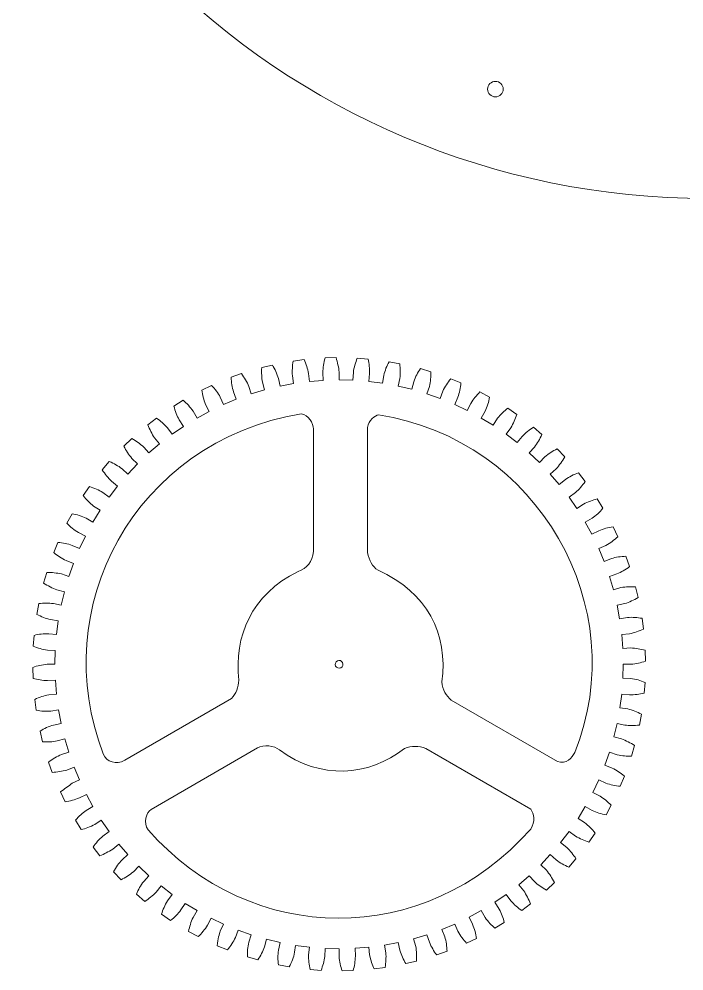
# Model space of a CAD drawing. Header units: millimetres. Extents: x 254 to 1549, y -413 to 269.
# Drawn here: x 719.1 to 890, y -412.5 to -168.1 of the extents above; entities that cross this region are included whole.
import ezdxf

# ---------------------------------------------------------------- set-up
doc = ezdxf.new("R2010")
doc.units = ezdxf.units.MM
doc.header["$MEASUREMENT"] = 0
doc.layers.add('layer 1', color=7, linetype='Continuous')

msp = doc.modelspace()

# ---------------------------------------------------------------- linework, layer by layer
at = {"layer": 'layer 1', "color": 242, "lineweight": 18}
for centre, major_axis in [((896.0624, -14.3886), (0, 199.7718)), ((841.5563, -186.0557), (0, 2))]:
    msp.add_ellipse(centre, major_axis=major_axis, ratio=1, dxfattribs=at)
at = {"layer": 'layer 1', "color": 242, "lineweight": 9}
for points, knots in [([(800.5861, -255.017), (800.9568, -256.2646), (801.2935, -257.4953), (801.3811, -258.7112), (801.3811, -258.7112), (801.3811, -258.7112), (801.3811, -260.729), (801.3811, -260.729), (801.3811, -260.729), (801.3811, -260.729), (804.9417, -260.8157), (804.9417, -260.8157), (804.9417, -260.8157), (804.9417, -260.8157), (805.0401, -258.8005), (805.0401, -258.8005), (805.0401, -258.8005), (805.1811, -257.6132), (805.6356, -256.2142), (806.014, -255.1493), (806.014, -255.1493), (806.014, -255.1493), (808.822, -255.3652), (808.822, -255.3652), (808.822, -255.3652), (809.1094, -256.6063), (809.2489, -257.8585), (809.2264, -259.1225), (809.2264, -259.1225), (809.2264, -259.1225), (809.0155, -261.1291), (809.0155, -261.1291), (809.0155, -261.1291), (809.0155, -261.1291), (812.5476, -261.5876), (812.5476, -261.5876), (812.5476, -261.5876), (812.5476, -261.5876), (812.8561, -259.5937), (812.8561, -259.5937), (812.8561, -259.5937), (813.1672, -258.3181), (813.6201, -257.1433), (814.2064, -256.0643), (814.2064, -256.0643), (814.2064, -256.0643), (816.9765, -256.5725), (816.9765, -256.5725), (816.9765, -256.5725), (817.1121, -257.8384), (817.153, -259.0996), (816.9859, -260.3515), (816.9859, -260.3515), (816.9859, -260.3515), (816.5665, -262.325), (816.5665, -262.325), (816.5665, -262.325), (816.5665, -262.325), (820.0312, -263.1503), (820.0312, -263.1503), (820.0312, -263.1503), (820.0312, -263.1503), (820.5465, -261.1994), (820.5465, -261.1994), (820.5465, -261.1994), (821.0259, -259.8392), (821.6232, -258.8689), (822.2584, -257.8306), (822.2584, -257.8306), (822.2584, -257.8306), (824.9601, -258.6256), (824.9601, -258.6256), (824.9601, -258.6256), (824.9778, -259.8718), (824.8686, -261.1241), (824.5744, -262.3847), (824.5744, -262.3847), (824.5744, -262.3847), (823.951, -264.3037), (823.951, -264.3037), (823.951, -264.3037), (823.951, -264.3037), (827.3104, -265.4866), (827.3104, -265.4866), (827.3104, -265.4866), (827.3104, -265.4866), (828.0268, -263.6003), (828.0268, -263.6003), (828.0268, -263.6003), (828.5616, -262.463), (829.2723, -261.4195), (830.0815, -260.4289), (830.0815, -260.4289), (830.0815, -260.4289), (832.6854, -261.502), (832.6854, -261.502), (832.6854, -261.502), (832.5502, -262.7812), (832.3267, -264.0272), (831.909, -265.2001), (831.909, -265.2001), (831.909, -265.2001), (831.0883, -267.0434), (831.0883, -267.0434), (831.0883, -267.0434), (831.0883, -267.0434), (834.3057, -268.571), (834.3057, -268.571), (834.3057, -268.571), (834.3057, -268.571), (835.2153, -266.77), (835.2153, -266.77), (835.2153, -266.77), (835.8355, -265.6693), (836.6848, -264.7303), (837.5901, -263.8307), (837.5901, -263.8307), (837.5901, -263.8307), (840.0676, -265.1699), (840.0676, -265.1699), (840.0676, -265.1699), (839.8198, -266.4004), (839.4907, -267.6122), (838.9089, -268.7668), (838.9089, -268.7668), (838.9089, -268.7668), (837.9, -270.5141), (837.9, -270.5141), (837.9, -270.5141), (837.9, -270.5141), (840.9402, -272.3698), (840.9402, -272.3698), (840.9402, -272.3698), (840.9402, -272.3698), (842.0917, -270.5891), (842.0917, -270.5891), (842.0917, -270.5891), (842.9062, -269.5595), (843.7912, -268.7407), (844.7022, -267.9986), (844.7022, -267.9986), (844.7022, -267.9986), (847.026, -269.5895), (847.026, -269.5895), (847.026, -269.5895), (846.6207, -270.7876), (846.1543, -271.9583), (845.4976, -273.0457), (845.4976, -273.0457), (845.4976, -273.0457), (844.3117, -274.678), (844.3117, -274.678), (844.3117, -274.678), (844.3117, -274.678), (847.1412, -276.8411), (847.1412, -276.8411), (847.1412, -276.8411), (847.1412, -276.8411), (848.4054, -275.2685), (848.4054, -275.2685), (848.4054, -275.2685), (849.3303, -274.2815), (850.3249, -273.5486), (851.3395, -272.8871), (851.3395, -272.8871), (851.3395, -272.8871), (853.4844, -274.7125), (853.4844, -274.7125), (853.4844, -274.7125), (852.9427, -275.8762), (852.3631, -277.0085), (851.6031, -277.9897), (851.6031, -277.9897), (851.6031, -277.9897), (850.2529, -279.4891), (850.2529, -279.4891), (850.2529, -279.4891), (850.2529, -279.4891), (852.8409, -281.9362), (852.8409, -281.9362), (852.8409, -281.9362), (852.8409, -281.9362), (854.2626, -280.5043), (854.2626, -280.5043), (854.2626, -280.5043), (855.1879, -279.6788), (856.2846, -279.0352), (857.4295, -278.4428), (857.4295, -278.4428), (857.4295, -278.4428), (859.3717, -280.4822), (859.3717, -280.4822), (859.3717, -280.4822), (858.7222, -281.594), (858.0171, -282.6484), (857.1583, -283.5449), (857.1583, -283.5449), (857.1583, -283.5449), (855.6588, -284.8949), (855.6588, -284.8949), (855.6588, -284.8949), (855.6588, -284.8949), (857.9767, -287.5991), (857.9767, -287.5991), (857.9767, -287.5991), (857.9767, -287.5991), (859.5403, -286.3237), (859.5403, -286.3237), (859.5403, -286.3237), (860.4706, -285.6164), (861.7461, -285.0317), (862.9054, -284.6045), (862.9054, -284.6045), (862.9054, -284.6045), (864.6238, -286.8358), (864.6238, -286.8358), (864.6238, -286.8358), (863.8594, -287.8507), (863.0656, -288.836), (862.1023, -289.6504), (862.1023, -289.6504), (862.1023, -289.6504), (860.47, -290.8363), (860.47, -290.8363), (860.47, -290.8363), (860.47, -290.8363), (862.4926, -293.7679), (862.4926, -293.7679), (862.4926, -293.7679), (862.4926, -293.7679), (864.1809, -292.663), (864.1809, -292.663), (864.1809, -292.663), (865.371, -291.985), (866.5417, -291.6032), (867.7072, -291.3049), (867.7072, -291.3049), (867.7072, -291.3049), (869.1831, -293.7035), (869.1831, -293.7035), (869.1831, -293.7035), (868.3149, -294.6833), (867.4051, -295.5784), (866.3811, -296.2391), (866.3811, -296.2391), (866.3811, -296.2391), (864.6337, -297.248), (864.6337, -297.248), (864.6337, -297.248), (864.6337, -297.248), (866.3389, -300.3749), (866.3389, -300.3749), (866.3389, -300.3749), (866.3389, -300.3749), (868.1334, -299.4526), (868.1334, -299.4526), (868.1334, -299.4526), (869.3062, -298.9723), (870.5212, -298.6399), (871.7824, -298.4705), (871.7824, -298.4705), (871.7824, -298.4705), (872.9994, -301.0103), (872.9994, -301.0103), (872.9994, -301.0103), (872.0847, -301.8464), (871.1055, -302.6236), (869.9478, -303.239), (869.9478, -303.239), (869.9478, -303.239), (868.1046, -304.0597), (868.1046, -304.0597), (868.1046, -304.0597), (868.1046, -304.0597), (869.4735, -307.348), (869.4735, -307.348), (869.4735, -307.348), (869.4735, -307.348), (871.3545, -306.6181), (871.3545, -306.6181), (871.3545, -306.6181), (872.5245, -306.2264), (873.7917, -306.0889), (875.0862, -306.0229), (875.0862, -306.0229), (875.0862, -306.0229), (876.031, -308.6759), (876.031, -308.6759), (876.031, -308.6759), (874.9755, -309.4163), (873.8986, -310.0886), (872.7633, -310.5734), (872.7633, -310.5734), (872.7633, -310.5734), (870.8443, -311.197), (870.8443, -311.197), (870.8443, -311.197), (870.8443, -311.197), (871.8619, -314.6102), (871.8619, -314.6102), (871.8619, -314.6102), (871.8619, -314.6102), (873.8091, -314.081), (873.8091, -314.081), (873.8091, -314.081), (875.1162, -313.8013), (876.3606, -313.7912), (877.5825, -313.8791), (877.5825, -313.8791), (877.5825, -313.8791), (878.2449, -316.6165), (878.2449, -316.6165), (878.2449, -316.6165), (877.1319, -317.2697), (875.9928, -317.8244), (874.7965, -318.1621), (874.7965, -318.1621), (874.7965, -318.1621), (872.823, -318.5815), (872.823, -318.5815), (872.823, -318.5815), (872.823, -318.5815), (873.4783, -322.0825), (873.4783, -322.0825), (873.4783, -322.0825), (873.4783, -322.0825), (875.47, -321.7597), (875.47, -321.7597), (875.47, -321.7597), (876.8044, -321.6179), (878.038, -321.7475), (879.2439, -321.9533), (879.2439, -321.9533), (879.2439, -321.9533), (879.6165, -324.7448), (879.6165, -324.7448), (879.6165, -324.7448), (878.4345, -325.2559), (877.246, -325.7146), (876.0255, -325.9216), (876.0255, -325.9216), (876.0255, -325.9216), (874.0189, -326.1325), (874.0189, -326.1325), (874.0189, -326.1325), (874.0189, -326.1325), (874.3047, -329.6827), (874.3047, -329.6827), (874.3047, -329.6827), (874.3047, -329.6827), (876.3193, -329.5699), (876.3193, -329.5699), (876.3193, -329.5699), (877.6666, -329.5967), (878.8783, -329.8457), (880.0522, -330.157), (880.0522, -330.157), (880.0522, -330.157), (880.1311, -332.972), (880.1311, -332.972), (880.1311, -332.972), (878.9287, -333.3686), (877.6771, -333.7054), (876.4368, -333.767), (876.4368, -333.767), (876.4368, -333.767), (874.4188, -333.767), (874.4188, -333.767), (874.4188, -333.767), (874.4188, -333.767), (874.332, -337.3276), (874.332, -337.3276), (874.332, -337.3276), (874.332, -337.3276), (876.3474, -337.426), (876.3474, -337.426), (876.3474, -337.426), (877.6012, -337.565), (878.8101, -337.9309), (879.9985, -338.4001), (879.9985, -338.4001), (879.9985, -338.4001), (879.7825, -341.2081), (879.7825, -341.2081), (879.7825, -341.2081), (878.5734, -341.4556), (877.335, -341.6272), (876.0253, -341.6125), (876.0253, -341.6125), (876.0253, -341.6125), (874.0188, -341.4016), (874.0188, -341.4016), (874.0188, -341.4016), (874.0188, -341.4016), (873.5602, -344.9336), (873.5602, -344.9336), (873.5602, -344.9336), (873.5602, -344.9336), (875.5542, -345.242), (875.5542, -345.242), (875.5542, -345.242), (876.8148, -345.5098), (877.9704, -346.0048), (879.0835, -346.5925), (879.0835, -346.5925), (879.0835, -346.5925), (878.5753, -349.3625), (878.5753, -349.3625), (878.5753, -349.3625), (877.2559, -349.4918), (875.9814, -349.5259), (874.7964, -349.372), (874.7964, -349.372), (874.7964, -349.372), (872.8228, -348.9524), (872.8228, -348.9524), (872.8228, -348.9524), (872.8228, -348.9524), (871.9975, -352.4171), (871.9975, -352.4171), (871.9975, -352.4171), (871.9975, -352.4171), (873.9484, -352.9324), (873.9484, -352.9324), (873.9484, -352.9324), (875.1489, -353.3521), (876.2584, -353.9483), (877.3173, -354.6443), (877.3173, -354.6443), (877.3173, -354.6443), (876.5221, -357.346), (876.5221, -357.346), (876.5221, -357.346), (875.3425, -357.3626), (874.1323, -357.2765), (872.862, -356.9888), (872.862, -356.9888), (872.862, -356.9888), (870.8442, -356.3369), (870.8442, -356.3369), (870.8442, -356.3369), (870.8442, -356.3369), (869.6613, -359.6965), (869.6613, -359.6965), (869.6613, -359.6965), (869.6613, -359.6965), (871.5475, -360.4127), (871.5475, -360.4127), (871.5475, -360.4127), (872.7438, -360.9538), (873.6841, -361.6781), (874.719, -362.4674), (874.719, -362.4674), (874.719, -362.4674), (873.6459, -365.0713), (873.6459, -365.0713), (873.6459, -365.0713), (872.3604, -364.9603), (871.1224, -364.7159), (869.9476, -364.2949), (869.9476, -364.2949), (869.9476, -364.2949), (868.1044, -363.4742), (868.1044, -363.4742), (868.1044, -363.4742), (868.1044, -363.4742), (866.5768, -366.6917), (866.5768, -366.6917), (866.5768, -366.6917), (866.5768, -366.6917), (868.468, -367.6508), (868.468, -367.6508), (868.468, -367.6508), (869.4558, -368.2673), (870.4029, -369.052), (871.3171, -369.9761), (871.3171, -369.9761), (871.3171, -369.9761), (869.9779, -372.4535), (869.9779, -372.4535), (869.9779, -372.4535), (868.7439, -372.2059), (867.5427, -371.8285), (866.3811, -371.2948), (866.3811, -371.2948), (866.3811, -371.2948), (864.6336, -370.2859), (864.6336, -370.2859), (864.6336, -370.2859), (864.6336, -370.2859), (862.7782, -373.3261), (862.7782, -373.3261), (862.7782, -373.3261), (862.7782, -373.3261), (864.4743, -374.419), (864.4743, -374.419), (864.4743, -374.419), (865.5099, -375.233), (866.3928, -376.1272), (867.1492, -377.0881), (867.1492, -377.0881), (867.1492, -377.0881), (865.5582, -379.4119), (865.5582, -379.4119), (865.5582, -379.4119), (864.3757, -379.0529), (863.2237, -378.5434), (862.1023, -377.8837), (862.1023, -377.8837), (862.1023, -377.8837), (860.4699, -376.6976), (860.4699, -376.6976), (860.4699, -376.6976), (860.4699, -376.6976), (858.3067, -379.5272), (858.3067, -379.5272), (858.3067, -379.5272), (858.3067, -379.5272), (859.8793, -380.7913), (859.8793, -380.7913), (859.8793, -380.7913), (860.8467, -381.6757), (861.5976, -382.6768), (862.2607, -383.7254), (862.2607, -383.7254), (862.2607, -383.7254), (860.4355, -385.8703), (860.4355, -385.8703), (860.4355, -385.8703), (859.2921, -385.3493), (858.1707, -384.7816), (857.1582, -383.989), (857.1582, -383.989), (857.1582, -383.989), (855.6588, -382.6388), (855.6588, -382.6388), (855.6588, -382.6388), (855.6588, -382.6388), (853.2117, -385.2268), (853.2117, -385.2268), (853.2117, -385.2268), (853.2117, -385.2268), (854.6434, -386.6485), (854.6434, -386.6485), (854.6434, -386.6485), (855.4813, -387.5759), (856.0807, -388.6735), (856.705, -389.8154), (856.705, -389.8154), (856.705, -389.8154), (854.6658, -391.7578), (854.6658, -391.7578), (854.6658, -391.7578), (853.5532, -391.1236), (852.5079, -390.4559), (851.6029, -389.5442), (851.6029, -389.5442), (851.6029, -389.5442), (850.2529, -388.0447), (850.2529, -388.0447), (850.2529, -388.0447), (850.2529, -388.0447), (847.5487, -390.3628), (847.5487, -390.3628), (847.5487, -390.3628), (847.5487, -390.3628), (848.8242, -391.9262), (848.8242, -391.9262), (848.8242, -391.9262), (849.519, -392.9645), (850.1082, -394.075), (850.5433, -395.2913), (850.5433, -395.2913), (850.5433, -395.2913), (848.3122, -397.0099), (848.3122, -397.0099), (848.3122, -397.0099), (847.2934, -396.3143), (846.3624, -395.4607), (845.4976, -394.4884), (845.4976, -394.4884), (845.4976, -394.4884), (844.3116, -392.8559), (844.3116, -392.8559), (844.3116, -392.8559), (844.3116, -392.8559), (841.38, -394.8785), (841.38, -394.8785), (841.38, -394.8785), (841.38, -394.8785), (842.5383, -396.6548), (842.5383, -396.6548), (842.5383, -396.6548), (843.1045, -397.7264), (843.5314, -398.8771), (843.843, -400.0931), (843.843, -400.0931), (843.843, -400.0931), (841.4443, -401.569), (841.4443, -401.569), (841.4443, -401.569), (840.5505, -400.8076), (839.7021, -399.8849), (838.9089, -398.7671), (838.9089, -398.7671), (838.9089, -398.7671), (837.9, -397.0198), (837.9, -397.0198), (837.9, -397.0198), (837.9, -397.0198), (834.7729, -398.7248), (834.7729, -398.7248), (834.7729, -398.7248), (834.7729, -398.7248), (835.6954, -400.5193), (835.6954, -400.5193), (835.6954, -400.5193), (836.1991, -401.7472), (836.5156, -402.9629), (836.6775, -404.1683), (836.6775, -404.1683), (836.6775, -404.1683), (834.1377, -405.3853), (834.1377, -405.3853), (834.1377, -405.3853), (833.286, -404.4674), (832.536, -403.4566), (831.9088, -402.3338), (831.9088, -402.3338), (831.9088, -402.3338), (831.0882, -400.4905), (831.0882, -400.4905), (831.0882, -400.4905), (831.0882, -400.4905), (827.8002, -401.8594), (827.8002, -401.8594), (827.8002, -401.8594), (827.8002, -401.8594), (828.5299, -403.7405), (828.5299, -403.7405), (828.5299, -403.7405), (828.8979, -404.9218), (829.081, -406.171), (829.1251, -407.4721), (829.1251, -407.4721), (829.1251, -407.4721), (826.4721, -408.4171), (826.4721, -408.4171), (826.4721, -408.4171), (825.7207, -407.4274), (825.0802, -406.3445), (824.5744, -405.1492), (824.5744, -405.1492), (824.5744, -405.1492), (823.951, -403.2302), (823.951, -403.2302), (823.951, -403.2302), (823.951, -403.2302), (820.5378, -404.248), (820.5378, -404.248), (820.5378, -404.248), (820.5378, -404.248), (821.067, -406.195), (821.067, -406.195), (821.067, -406.195), (821.3326, -407.4739), (821.3511, -408.7265), (821.2689, -409.9685), (821.2689, -409.9685), (821.2689, -409.9685), (818.5315, -410.6308), (818.5315, -410.6308), (818.5315, -410.6308), (817.8958, -409.5926), (817.3728, -408.4504), (816.9859, -407.1826), (816.9859, -407.1826), (816.9859, -407.1826), (816.5665, -405.2089), (816.5665, -405.2089), (816.5665, -405.2089), (816.5665, -405.2089), (813.0657, -405.8642), (813.0657, -405.8642), (813.0657, -405.8642), (813.0657, -405.8642), (813.3883, -407.8559), (813.3883, -407.8559), (813.3883, -407.8559), (813.4942, -409.1071), (813.4144, -410.3657), (813.1947, -411.6299), (813.1947, -411.6299), (813.1947, -411.6299), (810.4032, -412.0025), (810.4032, -412.0025), (810.4032, -412.0025), (809.9176, -410.9932), (809.506, -409.8349), (809.2264, -408.4115), (809.2264, -408.4115), (809.2264, -408.4115), (809.0157, -406.4048), (809.0157, -406.4048), (809.0157, -406.4048), (809.0157, -406.4048), (805.4655, -406.6907), (805.4655, -406.6907), (805.4655, -406.6907), (805.4655, -406.6907), (805.5783, -408.7052), (805.5783, -408.7052), (805.5783, -408.7052), (805.5175, -410.0131), (805.3446, -411.2678), (804.9912, -412.4381), (804.9912, -412.4381), (804.9912, -412.4381), (802.176, -412.517), (802.176, -412.517), (802.176, -412.517), (801.7503, -411.3347), (801.4749, -410.1062), (801.3811, -408.8227), (801.3811, -408.8227), (801.3811, -408.8227), (801.3811, -406.805), (801.3811, -406.805), (801.3811, -406.805), (801.3811, -406.805), (797.8204, -406.718), (797.8204, -406.718), (797.8204, -406.718), (797.8204, -406.718), (797.7178, -408.7847), (797.7178, -408.7847), (797.7178, -408.7847), (797.5296, -410.0078), (797.1982, -411.2063), (796.7481, -412.3846), (796.7481, -412.3846), (796.7481, -412.3846), (793.9401, -412.1687), (793.9401, -412.1687), (793.9401, -412.1687), (793.6675, -410.9054), (793.5192, -409.652), (793.5357, -408.4115), (793.5357, -408.4115), (793.5357, -408.4115), (793.7466, -406.4048), (793.7466, -406.4048), (793.7466, -406.4048), (793.7466, -406.4048), (790.2145, -405.9463), (790.2145, -405.9463), (790.2145, -405.9463), (790.2145, -405.9463), (789.9382, -407.731), (789.9382, -407.731), (789.9382, -407.731), (789.7255, -409.0429), (789.1707, -410.2642), (788.5557, -411.4696), (788.5557, -411.4696), (788.5557, -411.4696), (785.7856, -410.9614), (785.7856, -410.9614), (785.7856, -410.9614), (785.6424, -409.7192), (785.5933, -408.4655), (785.7762, -407.1826), (785.7762, -407.1826), (785.7762, -407.1826), (786.1957, -405.2089), (786.1957, -405.2089), (786.1957, -405.2089), (786.1957, -405.2089), (782.7309, -404.3837), (782.7309, -404.3837), (782.7309, -404.3837), (782.7309, -404.3837), (782.2158, -406.3345), (782.2158, -406.3345), (782.2158, -406.3345), (781.8042, -407.5301), (781.2078, -408.6224), (780.5271, -409.6675), (780.5271, -409.6675), (780.5271, -409.6675), (777.802, -408.9083), (777.802, -408.9083), (777.802, -408.9083), (777.7819, -407.6753), (777.8851, -406.4255), (778.1877, -405.1492), (778.1877, -405.1492), (778.1877, -405.1492), (778.8112, -403.2302), (778.8112, -403.2302), (778.8112, -403.2302), (778.8112, -403.2302), (775.4517, -402.0473), (775.4517, -402.0473), (775.4517, -402.0473), (775.4517, -402.0473), (774.7354, -403.9336), (774.7354, -403.9336), (774.7354, -403.9336), (774.2248, -405.0355), (773.5294, -406.0898), (772.6807, -407.105), (772.6807, -407.105), (772.6807, -407.105), (770.0769, -406.0321), (770.0769, -406.0321), (770.0769, -406.0321), (770.277, -404.2676), (770.5281, -402.9638), (770.8533, -402.3338), (770.8533, -402.3338), (770.8533, -402.3338), (771.6739, -400.4905), (771.6739, -400.4905), (771.6739, -400.4905), (771.6739, -400.4905), (768.4564, -398.9629), (768.4564, -398.9629), (768.4564, -398.9629), (768.4564, -398.9629), (767.547, -400.7641), (767.547, -400.7641), (767.547, -400.7641), (766.8382, -401.8813), (766.0467, -402.8611), (765.172, -403.7033), (765.172, -403.7033), (765.172, -403.7033), (762.6946, -402.364), (762.6946, -402.364), (762.6946, -402.364), (762.9129, -401.1448), (763.3143, -399.9476), (763.8532, -398.7671), (763.8532, -398.7671), (763.8532, -398.7671), (764.8621, -397.0198), (764.8621, -397.0198), (764.8621, -397.0198), (764.8621, -397.0198), (761.8221, -395.1643), (761.8221, -395.1643), (761.8221, -395.1643), (761.8221, -395.1643), (760.7292, -396.8603), (760.7292, -396.8603), (760.7292, -396.8603), (759.9679, -397.8571), (759.0742, -398.7452), (758.0601, -399.5353), (758.0601, -399.5353), (758.0601, -399.5353), (755.7363, -397.9442), (755.7363, -397.9442), (755.7363, -397.9442), (756.0987, -396.7483), (756.5884, -395.5901), (757.2645, -394.4884), (757.2645, -394.4884), (757.2645, -394.4884), (758.4505, -392.8559), (758.4505, -392.8559), (758.4505, -392.8559), (758.4505, -392.8559), (755.6209, -390.6929), (755.6209, -390.6929), (755.6209, -390.6929), (755.6209, -390.6929), (754.3569, -392.2655), (754.3569, -392.2655), (754.3569, -392.2655), (753.4435, -393.1841), (752.4721, -393.9899), (751.4227, -394.6468), (751.4227, -394.6468), (751.4227, -394.6468), (749.2779, -392.8216), (749.2779, -392.8216), (749.2779, -392.8216), (749.7624, -391.6597), (750.36, -390.5527), (751.1592, -389.5442), (751.1592, -389.5442), (751.1592, -389.5442), (752.5093, -388.0448), (752.5093, -388.0448), (752.5093, -388.0448), (752.5093, -388.0448), (749.9212, -385.5977), (749.9212, -385.5977), (749.9212, -385.5977), (749.9212, -385.5977), (748.4997, -387.0296), (748.4997, -387.0296), (748.4997, -387.0296), (747.5067, -387.878), (746.4472, -388.5554), (745.3327, -389.0911), (745.3327, -389.0911), (745.3327, -389.0911), (743.3904, -387.0518), (743.3904, -387.0518), (743.3904, -387.0518), (744.0519, -385.8406), (744.7824, -384.8009), (745.6039, -383.989), (745.6039, -383.989), (745.6039, -383.989), (747.1033, -382.639), (747.1033, -382.639), (747.1033, -382.639), (747.1033, -382.639), (744.7854, -379.9348), (744.7854, -379.9348), (744.7854, -379.9348), (744.7854, -379.9348), (743.2219, -381.2102), (743.2219, -381.2102), (743.2219, -381.2102), (742.1223, -381.9194), (741.0006, -382.4923), (739.8568, -382.9294), (739.8568, -382.9294), (739.8568, -382.9294), (738.1384, -380.6983), (738.1384, -380.6983), (738.1384, -380.6983), (738.8527, -379.6735), (739.6672, -378.7174), (740.6599, -377.8837), (740.6599, -377.8837), (740.6599, -377.8837), (742.2922, -376.6976), (742.2922, -376.6976), (742.2922, -376.6976), (742.2922, -376.6976), (740.2696, -373.766), (740.2696, -373.766), (740.2696, -373.766), (740.2696, -373.766), (738.5814, -374.8709), (738.5814, -374.8709), (738.5814, -374.8709), (737.4124, -375.5179), (736.2357, -375.9272), (735.055, -376.229), (735.055, -376.229), (735.055, -376.229), (733.6077, -373.7984), (733.6077, -373.7984), (733.6077, -373.7984), (734.5315, -372.7664), (735.456, -371.891), (736.381, -371.2948), (736.381, -371.2948), (736.381, -371.2948), (738.1285, -370.286), (738.1285, -370.286), (738.1285, -370.286), (738.1285, -370.286), (736.4233, -367.159), (736.4233, -367.159), (736.4233, -367.159), (736.4233, -367.159), (734.6289, -368.0815), (734.6289, -368.0815), (734.6289, -368.0815), (733.4427, -368.5733), (732.2247, -368.8907), (730.9798, -369.0634), (730.9798, -369.0634), (730.9798, -369.0634), (729.7627, -366.5237), (729.7627, -366.5237), (729.7627, -366.5237), (730.78, -365.7808), (731.7972, -365.0378), (732.8143, -364.2949), (732.8143, -364.2949), (732.8143, -364.2949), (734.6577, -363.4742), (734.6577, -363.4742), (734.6577, -363.4742), (734.6577, -363.4742), (733.2888, -360.1861), (733.2888, -360.1861), (733.2888, -360.1861), (733.2888, -360.1861), (731.4078, -360.916), (731.4078, -360.916), (731.4078, -360.916), (730.1812, -361.2713), (728.9364, -361.4602), (727.6761, -361.5112), (727.6761, -361.5112), (727.6761, -361.5112), (726.7312, -358.8581), (726.7312, -358.8581), (726.7312, -358.8581), (727.7811, -358.0472), (728.868, -357.403), (729.999, -356.9605), (729.999, -356.9605), (729.999, -356.9605), (731.9179, -356.3369), (731.9179, -356.3369), (731.9179, -356.3369), (731.9179, -356.3369), (730.9003, -352.9238), (730.9003, -352.9238), (730.9003, -352.9238), (730.9003, -352.9238), (728.9532, -353.453), (728.9532, -353.453), (728.9532, -353.453), (727.6653, -353.6924), (726.4119, -353.7349), (725.1798, -353.6549), (725.1798, -353.6549), (725.1798, -353.6549), (724.5174, -350.9176), (724.5174, -350.9176), (724.5174, -350.9176), (725.6331, -350.2525), (726.7756, -349.7062), (727.9657, -349.372), (727.9657, -349.372), (727.9657, -349.372), (729.9393, -348.9524), (729.9393, -348.9524), (729.9393, -348.9524), (729.9393, -348.9524), (729.2839, -345.4516), (729.2839, -345.4516), (729.2839, -345.4516), (729.2839, -345.4516), (727.2922, -345.7744), (727.2922, -345.7744), (727.2922, -345.7744), (726.1071, -345.8648), (724.8513, -345.8053), (723.5182, -345.5807), (723.5182, -345.5807), (723.5182, -345.5807), (723.1458, -342.7892), (723.1458, -342.7892), (723.1458, -342.7892), (724.3908, -342.2329), (725.5942, -341.8186), (726.7366, -341.6125), (726.7366, -341.6125), (726.7366, -341.6125), (728.7433, -341.4016), (728.7433, -341.4016), (728.7433, -341.4016), (728.7433, -341.4016), (728.4576, -337.8514), (728.4576, -337.8514), (728.4576, -337.8514), (728.4576, -337.8514), (726.4429, -337.9642), (726.4429, -337.9642), (726.4429, -337.9642), (725.1088, -337.9261), (723.8646, -337.7303), (722.71, -337.3771), (722.71, -337.3771), (722.71, -337.3771), (722.6311, -334.5619), (722.6311, -334.5619), (722.6311, -334.5619), (723.8491, -334.1545), (725.0793, -333.8755), (726.3255, -333.767), (726.3255, -333.767), (726.3255, -333.767), (728.3433, -333.767), (728.3433, -333.767), (728.3433, -333.767), (728.3433, -333.767), (728.43, -330.2065), (728.43, -330.2065), (728.43, -330.2065), (728.43, -330.2065), (726.4147, -330.1081), (726.4147, -330.1081), (726.4147, -330.1081), (725.1397, -329.9281), (723.9171, -329.6176), (722.7636, -329.134), (722.7636, -329.134), (722.7636, -329.134), (722.9796, -326.326), (722.9796, -326.326), (722.9796, -326.326), (724.2019, -326.0302), (725.4552, -325.9001), (726.7366, -325.9216), (726.7366, -325.9216), (726.7366, -325.9216), (728.7433, -326.1325), (728.7433, -326.1325), (728.7433, -326.1325), (728.7433, -326.1325), (729.2019, -322.6004), (729.2019, -322.6004), (729.2019, -322.6004), (729.2019, -322.6004), (727.2079, -322.292), (727.2079, -322.292), (727.2079, -322.292), (725.9409, -321.9814), (724.77, -321.5228), (723.6786, -320.9416), (723.6786, -320.9416), (723.6786, -320.9416), (724.1868, -318.1715), (724.1868, -318.1715), (724.1868, -318.1715), (725.4432, -318.0227), (726.7029, -318.0148), (727.9656, -318.1621), (727.9656, -318.1621), (727.9656, -318.1621), (729.9393, -318.5816), (729.9393, -318.5816), (729.9393, -318.5816), (729.9393, -318.5816), (730.7646, -315.1168), (730.7646, -315.1168), (730.7646, -315.1168), (730.7646, -315.1168), (728.8137, -314.6017), (728.8137, -314.6017), (728.8137, -314.6017), (727.657, -314.2238), (726.5392, -313.6253), (725.4448, -312.8897), (725.4448, -312.8897), (725.4448, -312.8897), (726.2398, -310.1879), (726.2398, -310.1879), (726.2398, -310.1879), (727.5639, -310.1716), (728.8171, -310.3001), (729.999, -310.5736), (729.999, -310.5736), (729.999, -310.5736), (731.9179, -311.197), (731.9179, -311.197), (731.9179, -311.197), (731.9179, -311.197), (733.1008, -307.8376), (733.1008, -307.8376), (733.1008, -307.8376), (733.1008, -307.8376), (731.2146, -307.1212), (731.2146, -307.1212), (731.2146, -307.1212), (730.0491, -306.5503), (729.0046, -305.852), (728.0431, -305.0666), (728.0431, -305.0666), (728.0431, -305.0666), (729.1162, -302.4628), (729.1162, -302.4628), (729.1162, -302.4628), (730.3728, -302.5685), (731.607, -302.8174), (732.8143, -303.2392), (732.8143, -303.2392), (732.8143, -303.2392), (734.6577, -304.0598), (734.6577, -304.0598), (734.6577, -304.0598), (734.6577, -304.0598), (736.1853, -300.8423), (736.1853, -300.8423), (736.1853, -300.8423), (736.1853, -300.8423), (734.3842, -299.9327), (734.3842, -299.9327), (734.3842, -299.9327), (733.261, -299.2574), (732.3019, -298.4489), (731.4448, -297.5579), (731.4448, -297.5579), (731.4448, -297.5579), (732.7842, -295.0804), (732.7842, -295.0804), (732.7842, -295.0804), (734.0163, -295.3085), (735.2145, -295.6996), (736.381, -296.2391), (736.381, -296.2391), (736.381, -296.2391), (738.1284, -297.248), (738.1284, -297.248), (738.1284, -297.248), (738.1284, -297.248), (739.984, -294.208), (739.984, -294.208), (739.984, -294.208), (739.984, -294.208), (738.2878, -293.1151), (738.2878, -293.1151), (738.2878, -293.1151), (737.3208, -292.3892), (736.4293, -291.4994), (735.6129, -290.4458), (735.6129, -290.4458), (735.6129, -290.4458), (737.2038, -288.122), (737.2038, -288.122), (737.2038, -288.122), (738.4395, -288.5057), (739.5997, -289.0025), (740.6599, -289.6504), (740.6599, -289.6504), (740.6599, -289.6504), (742.2922, -290.8364), (742.2922, -290.8364), (742.2922, -290.8364), (742.2922, -290.8364), (744.4554, -288.0068), (744.4554, -288.0068), (744.4554, -288.0068), (744.4554, -288.0068), (742.8828, -286.7426), (742.8828, -286.7426), (742.8828, -286.7426), (742.0093, -285.9143), (741.2157, -284.9362), (740.5014, -283.8085), (740.5014, -283.8085), (740.5014, -283.8085), (742.3266, -281.6638), (742.3266, -281.6638), (742.3266, -281.6638), (743.5056, -282.1784), (744.6009, -282.8017), (745.6039, -283.5449), (745.6039, -283.5449), (745.6039, -283.5449), (747.1033, -284.8951), (747.1033, -284.8951), (747.1033, -284.8951), (747.1033, -284.8951), (749.5504, -282.3071), (749.5504, -282.3071), (749.5504, -282.3071), (749.5504, -282.3071), (748.1185, -280.8856), (748.1185, -280.8856), (748.1185, -280.8856), (747.3288, -279.9298), (746.635, -278.8802), (746.0571, -277.7185), (746.0571, -277.7185), (746.0571, -277.7185), (748.0965, -275.7763), (748.0965, -275.7763), (748.0965, -275.7763), (749.2326, -276.3886), (750.24, -277.1413), (751.1592, -277.9898), (751.1592, -277.9898), (751.1592, -277.9898), (752.5092, -279.4892), (752.5092, -279.4892), (752.5092, -279.4892), (752.5092, -279.4892), (755.2134, -277.1711), (755.2134, -277.1711), (755.2134, -277.1711), (755.2134, -277.1711), (753.9379, -275.6077), (753.9379, -275.6077), (753.9379, -275.6077), (753.2533, -274.6117), (752.6872, -273.4823), (752.2188, -272.2426), (752.2188, -272.2426), (752.2188, -272.2426), (754.4499, -270.5242), (754.4499, -270.5242), (754.4499, -270.5242), (755.4696, -271.2337), (756.408, -272.0741), (757.2645, -273.0457), (757.2645, -273.0457), (757.2645, -273.0457), (758.4505, -274.678), (758.4505, -274.678), (758.4505, -274.678), (758.4505, -274.678), (761.3821, -272.6554), (761.3821, -272.6554), (761.3821, -272.6554), (761.3821, -272.6554), (760.2772, -270.9671), (760.2772, -270.9671), (760.2772, -270.9671), (759.7155, -269.9491), (759.2559, -268.7839), (758.9191, -267.4408), (758.9191, -267.4408), (758.9191, -267.4408), (761.3178, -265.9649), (761.3178, -265.9649), (761.3178, -265.9649), (762.2305, -266.7667), (763.087, -267.6781), (763.8532, -268.7669), (763.8532, -268.7669), (763.8532, -268.7669), (764.8621, -270.5143), (764.8621, -270.5143), (764.8621, -270.5143), (764.8621, -270.5143), (767.9892, -268.8091), (767.9892, -268.8091), (767.9892, -268.8091), (767.9892, -268.8091), (767.0667, -267.0146), (767.0667, -267.0146), (767.0667, -267.0146), (766.5591, -265.8197), (766.2763, -264.598), (766.0848, -263.3656), (766.0848, -263.3656), (766.0848, -263.3656), (768.6244, -262.1486), (768.6244, -262.1486), (768.6244, -262.1486), (769.4814, -263.077), (770.2669, -264.0487), (770.8533, -265.2002), (770.8533, -265.2002), (770.8533, -265.2002), (771.6739, -267.0434), (771.6739, -267.0434), (771.6739, -267.0434), (771.6739, -267.0434), (774.9621, -265.6745), (774.9621, -265.6745), (774.9621, -265.6745), (774.9621, -265.6745), (774.2322, -263.7935), (774.2322, -263.7935), (774.2322, -263.7935), (773.9022, -262.6279), (773.6907, -261.3914), (773.637, -260.0618), (773.637, -260.0618), (773.637, -260.0618), (776.29, -259.117), (776.29, -259.117), (776.29, -259.117), (777.0562, -260.1529), (777.7165, -261.2309), (778.1877, -262.3847), (778.1877, -262.3847), (778.1877, -262.3847), (778.8112, -264.3037), (778.8112, -264.3037), (778.8112, -264.3037), (778.8112, -264.3037), (782.2243, -263.2861), (782.2243, -263.2861), (782.2243, -263.2861), (782.2243, -263.2861), (781.6951, -261.3389), (781.6951, -261.3389), (781.6951, -261.3389), (781.455, -260.2345), (781.4262, -258.9427), (781.4932, -257.5655), (781.4932, -257.5655), (781.4932, -257.5655), (784.2306, -256.9031), (784.2306, -256.9031), (784.2306, -256.9031), (784.8882, -258.0263), (785.4564, -259.166), (785.7762, -260.3515), (785.7762, -260.3515), (785.7762, -260.3515), (786.1957, -262.325), (786.1957, -262.325), (786.1957, -262.325), (786.1957, -262.325), (789.6966, -261.6697), (789.6966, -261.6697), (789.6966, -261.6697), (789.6966, -261.6697), (789.3738, -259.678), (789.3738, -259.678), (789.3738, -259.678), (789.2926, -258.3974), (789.3525, -257.1386), (789.5674, -255.9041), (789.5674, -255.9041), (789.5674, -255.9041), (792.3589, -255.5315), (792.3589, -255.5315), (792.3589, -255.5315), (792.8977, -256.6439), (793.2771, -257.8484), (793.5357, -259.1225), (793.5357, -259.1225), (793.5357, -259.1225), (793.7466, -261.1291), (793.7466, -261.1291), (793.7466, -261.1291), (793.7466, -261.1291), (797.2968, -260.8433), (797.2968, -260.8433), (797.2968, -260.8433), (797.2968, -260.8433), (797.184, -258.8287), (797.184, -258.8287), (797.184, -258.8287), (797.2167, -257.5813), (797.4708, -256.3622), (797.7711, -255.0958), (797.7711, -255.0958), (797.7711, -255.0958), (800.5861, -255.017), (800.5861, -255.017)], [0, 0, 0, 0, 0.00277008, 0.00277008, 0.00277008, 0.00277008, 0.00554017, 0.00554017, 0.00554017, 0.00554017, 0.00831025, 0.00831025, 0.00831025, 0.00831025, 0.01108033, 0.01108033, 0.01108033, 0.01108033, 0.01385042, 0.01385042, 0.01385042, 0.01385042, 0.0166205, 0.0166205, 0.0166205, 0.0166205, 0.01939058, 0.01939058, 0.01939058, 0.01939058, 0.02216066, 0.02216066, 0.02216066, 0.02216066, 0.02493075, 0.02493075, 0.02493075, 0.02493075, 0.02770083, 0.02770083, 0.02770083, 0.02770083, 0.03047091, 0.03047091, 0.03047091, 0.03047091, 0.033241, 0.033241, 0.033241, 0.033241, 0.03601108, 0.03601108, 0.03601108, 0.03601108, 0.03878116, 0.03878116, 0.03878116, 0.03878116, 0.04155125, 0.04155125, 0.04155125, 0.04155125, 0.04432133, 0.04432133, 0.04432133, 0.04432133, 0.04709141, 0.04709141, 0.04709141, 0.04709141, 0.0498615, 0.0498615, 0.0498615, 0.0498615, 0.05263158, 0.05263158, 0.05263158, 0.05263158, 0.05540166, 0.05540166, 0.05540166, 0.05540166, 0.05817175, 0.05817175, 0.05817175, 0.05817175, 0.06094183, 0.06094183, 0.06094183, 0.06094183, 0.06371191, 0.06371191, 0.06371191, 0.06371191, 0.06648199, 0.06648199, 0.06648199, 0.06648199, 0.06925208, 0.06925208, 0.06925208, 0.06925208, 0.07202216, 0.07202216, 0.07202216, 0.07202216, 0.07479224, 0.07479224, 0.07479224, 0.07479224, 0.07756233, 0.07756233, 0.07756233, 0.07756233, 0.08033241, 0.08033241, 0.08033241, 0.08033241, 0.08310249, 0.08310249, 0.08310249, 0.08310249, 0.08587258, 0.08587258, 0.08587258, 0.08587258, 0.08864266, 0.08864266, 0.08864266, 0.08864266, 0.09141274, 0.09141274, 0.09141274, 0.09141274, 0.09418283, 0.09418283, 0.09418283, 0.09418283, 0.09695291, 0.09695291, 0.09695291, 0.09695291, 0.09972299, 0.09972299, 0.09972299, 0.09972299, 0.10249307, 0.10249307, 0.10249307, 0.10249307, 0.10526316, 0.10526316, 0.10526316, 0.10526316, 0.10803324, 0.10803324, 0.10803324, 0.10803324, 0.11080332, 0.11080332, 0.11080332, 0.11080332, 0.11357341, 0.11357341, 0.11357341, 0.11357341, 0.11634349, 0.11634349, 0.11634349, 0.11634349, 0.11911357, 0.11911357, 0.11911357, 0.11911357, 0.12188366, 0.12188366, 0.12188366, 0.12188366, 0.12465374, 0.12465374, 0.12465374, 0.12465374, 0.12742382, 0.12742382, 0.12742382, 0.12742382, 0.13019391, 0.13019391, 0.13019391, 0.13019391, 0.13296399, 0.13296399, 0.13296399, 0.13296399, 0.13573407, 0.13573407, 0.13573407, 0.13573407, 0.13850416, 0.13850416, 0.13850416, 0.13850416, 0.14127424, 0.14127424, 0.14127424, 0.14127424, 0.14404432, 0.14404432, 0.14404432, 0.14404432, 0.1468144, 0.1468144, 0.1468144, 0.1468144, 0.14958449, 0.14958449, 0.14958449, 0.14958449, 0.15235457, 0.15235457, 0.15235457, 0.15235457, 0.15512465, 0.15512465, 0.15512465, 0.15512465, 0.15789474, 0.15789474, 0.15789474, 0.15789474, 0.16066482, 0.16066482, 0.16066482, 0.16066482, 0.1634349, 0.1634349, 0.1634349, 0.1634349, 0.16620499, 0.16620499, 0.16620499, 0.16620499, 0.16897507, 0.16897507, 0.16897507, 0.16897507, 0.17174515, 0.17174515, 0.17174515, 0.17174515, 0.17451524, 0.17451524, 0.17451524, 0.17451524, 0.17728532, 0.17728532, 0.17728532, 0.17728532, 0.1800554, 0.1800554, 0.1800554, 0.1800554, 0.18282548, 0.18282548, 0.18282548, 0.18282548, 0.18559557, 0.18559557, 0.18559557, 0.18559557, 0.18836565, 0.18836565, 0.18836565, 0.18836565, 0.19113573, 0.19113573, 0.19113573, 0.19113573, 0.19390582, 0.19390582, 0.19390582, 0.19390582, 0.1966759, 0.1966759, 0.1966759, 0.1966759, 0.19944598, 0.19944598, 0.19944598, 0.19944598, 0.20221607, 0.20221607, 0.20221607, 0.20221607, 0.20498615, 0.20498615, 0.20498615, 0.20498615, 0.20775623, 0.20775623, 0.20775623, 0.20775623, 0.21052632, 0.21052632, 0.21052632, 0.21052632, 0.2132964, 0.2132964, 0.2132964, 0.2132964, 0.21606648, 0.21606648, 0.21606648, 0.21606648, 0.21883657, 0.21883657, 0.21883657, 0.21883657, 0.22160665, 0.22160665, 0.22160665, 0.22160665, 0.22437673, 0.22437673, 0.22437673, 0.22437673, 0.22714681, 0.22714681, 0.22714681, 0.22714681, 0.2299169, 0.2299169, 0.2299169, 0.2299169, 0.23268698, 0.23268698, 0.23268698, 0.23268698, 0.23545706, 0.23545706, 0.23545706, 0.23545706, 0.23822715, 0.23822715, 0.23822715, 0.23822715, 0.24099723, 0.24099723, 0.24099723, 0.24099723, 0.24376731, 0.24376731, 0.24376731, 0.24376731, 0.2465374, 0.2465374, 0.2465374, 0.2465374, 0.24930748, 0.24930748, 0.24930748, 0.24930748, 0.25207756, 0.25207756, 0.25207756, 0.25207756, 0.25484765, 0.25484765, 0.25484765, 0.25484765, 0.25761773, 0.25761773, 0.25761773, 0.25761773, 0.26038781, 0.26038781, 0.26038781, 0.26038781, 0.26315789, 0.26315789, 0.26315789, 0.26315789, 0.26592798, 0.26592798, 0.26592798, 0.26592798, 0.26869806, 0.26869806, 0.26869806, 0.26869806, 0.27146814, 0.27146814, 0.27146814, 0.27146814, 0.27423823, 0.27423823, 0.27423823, 0.27423823, 0.27700831, 0.27700831, 0.27700831, 0.27700831, 0.27977839, 0.27977839, 0.27977839, 0.27977839, 0.28254848, 0.28254848, 0.28254848, 0.28254848, 0.28531856, 0.28531856, 0.28531856, 0.28531856, 0.28808864, 0.28808864, 0.28808864, 0.28808864, 0.29085873, 0.29085873, 0.29085873, 0.29085873, 0.29362881, 0.29362881, 0.29362881, 0.29362881, 0.29639889, 0.29639889, 0.29639889, 0.29639889, 0.29916898, 0.29916898, 0.29916898, 0.29916898, 0.30193906, 0.30193906, 0.30193906, 0.30193906, 0.30470914, 0.30470914, 0.30470914, 0.30470914, 0.30747922, 0.30747922, 0.30747922, 0.30747922, 0.31024931, 0.31024931, 0.31024931, 0.31024931, 0.31301939, 0.31301939, 0.31301939, 0.31301939, 0.31578947, 0.31578947, 0.31578947, 0.31578947, 0.31855956, 0.31855956, 0.31855956, 0.31855956, 0.32132964, 0.32132964, 0.32132964, 0.32132964, 0.32409972, 0.32409972, 0.32409972, 0.32409972, 0.32686981, 0.32686981, 0.32686981, 0.32686981, 0.32963989, 0.32963989, 0.32963989, 0.32963989, 0.33240997, 0.33240997, 0.33240997, 0.33240997, 0.33518006, 0.33518006, 0.33518006, 0.33518006, 0.33795014, 0.33795014, 0.33795014, 0.33795014, 0.34072022, 0.34072022, 0.34072022, 0.34072022, 0.3434903, 0.3434903, 0.3434903, 0.3434903, 0.34626039, 0.34626039, 0.34626039, 0.34626039, 0.34903047, 0.34903047, 0.34903047, 0.34903047, 0.35180055, 0.35180055, 0.35180055, 0.35180055, 0.35457064, 0.35457064, 0.35457064, 0.35457064, 0.35734072, 0.35734072, 0.35734072, 0.35734072, 0.3601108, 0.3601108, 0.3601108, 0.3601108, 0.36288089, 0.36288089, 0.36288089, 0.36288089, 0.36565097, 0.36565097, 0.36565097, 0.36565097, 0.36842105, 0.36842105, 0.36842105, 0.36842105, 0.37119114, 0.37119114, 0.37119114, 0.37119114, 0.37396122, 0.37396122, 0.37396122, 0.37396122, 0.3767313, 0.3767313, 0.3767313, 0.3767313, 0.37950139, 0.37950139, 0.37950139, 0.37950139, 0.38227147, 0.38227147, 0.38227147, 0.38227147, 0.38504155, 0.38504155, 0.38504155, 0.38504155, 0.38781163, 0.38781163, 0.38781163, 0.38781163, 0.39058172, 0.39058172, 0.39058172, 0.39058172, 0.3933518, 0.3933518, 0.3933518, 0.3933518, 0.39612188, 0.39612188, 0.39612188, 0.39612188, 0.39889197, 0.39889197, 0.39889197, 0.39889197, 0.40166205, 0.40166205, 0.40166205, 0.40166205, 0.40443213, 0.40443213, 0.40443213, 0.40443213, 0.40720222, 0.40720222, 0.40720222, 0.40720222, 0.4099723, 0.4099723, 0.4099723, 0.4099723, 0.41274238, 0.41274238, 0.41274238, 0.41274238, 0.41551247, 0.41551247, 0.41551247, 0.41551247, 0.41828255, 0.41828255, 0.41828255, 0.41828255, 0.42105263, 0.42105263, 0.42105263, 0.42105263, 0.42382271, 0.42382271, 0.42382271, 0.42382271, 0.4265928, 0.4265928, 0.4265928, 0.4265928, 0.42936288, 0.42936288, 0.42936288, 0.42936288, 0.43213296, 0.43213296, 0.43213296, 0.43213296, 0.43490305, 0.43490305, 0.43490305, 0.43490305, 0.43767313, 0.43767313, 0.43767313, 0.43767313, 0.44044321, 0.44044321, 0.44044321, 0.44044321, 0.4432133, 0.4432133, 0.4432133, 0.4432133, 0.44598338, 0.44598338, 0.44598338, 0.44598338, 0.44875346, 0.44875346, 0.44875346, 0.44875346, 0.45152355, 0.45152355, 0.45152355, 0.45152355, 0.45429363, 0.45429363, 0.45429363, 0.45429363, 0.45706371, 0.45706371, 0.45706371, 0.45706371, 0.4598338, 0.4598338, 0.4598338, 0.4598338, 0.46260388, 0.46260388, 0.46260388, 0.46260388, 0.46537396, 0.46537396, 0.46537396, 0.46537396, 0.46814404, 0.46814404, 0.46814404, 0.46814404, 0.47091413, 0.47091413, 0.47091413, 0.47091413, 0.47368421, 0.47368421, 0.47368421, 0.47368421, 0.47645429, 0.47645429, 0.47645429, 0.47645429, 0.47922438, 0.47922438, 0.47922438, 0.47922438, 0.48199446, 0.48199446, 0.48199446, 0.48199446, 0.48476454, 0.48476454, 0.48476454, 0.48476454, 0.48753463, 0.48753463, 0.48753463, 0.48753463, 0.49030471, 0.49030471, 0.49030471, 0.49030471, 0.49307479, 0.49307479, 0.49307479, 0.49307479, 0.49584488, 0.49584488, 0.49584488, 0.49584488, 0.49861496, 0.49861496, 0.49861496, 0.49861496, 0.50138504, 0.50138504, 0.50138504, 0.50138504, 0.50415512, 0.50415512, 0.50415512, 0.50415512, 0.50692521, 0.50692521, 0.50692521, 0.50692521, 0.50969529, 0.50969529, 0.50969529, 0.50969529, 0.51246537, 0.51246537, 0.51246537, 0.51246537, 0.51523546, 0.51523546, 0.51523546, 0.51523546, 0.51800554, 0.51800554, 0.51800554, 0.51800554, 0.52077562, 0.52077562, 0.52077562, 0.52077562, 0.52354571, 0.52354571, 0.52354571, 0.52354571, 0.52631579, 0.52631579, 0.52631579, 0.52631579, 0.52908587, 0.52908587, 0.52908587, 0.52908587, 0.53185596, 0.53185596, 0.53185596, 0.53185596, 0.53462604, 0.53462604, 0.53462604, 0.53462604, 0.53739612, 0.53739612, 0.53739612, 0.53739612, 0.5401662, 0.5401662, 0.5401662, 0.5401662, 0.54293629, 0.54293629, 0.54293629, 0.54293629, 0.54570637, 0.54570637, 0.54570637, 0.54570637, 0.54847645, 0.54847645, 0.54847645, 0.54847645, 0.55124654, 0.55124654, 0.55124654, 0.55124654, 0.55401662, 0.55401662, 0.55401662, 0.55401662, 0.5567867, 0.5567867, 0.5567867, 0.5567867, 0.55955679, 0.55955679, 0.55955679, 0.55955679, 0.56232687, 0.56232687, 0.56232687, 0.56232687, 0.56509695, 0.56509695, 0.56509695, 0.56509695, 0.56786704, 0.56786704, 0.56786704, 0.56786704, 0.57063712, 0.57063712, 0.57063712, 0.57063712, 0.5734072, 0.5734072, 0.5734072, 0.5734072, 0.57617729, 0.57617729, 0.57617729, 0.57617729, 0.57894737, 0.57894737, 0.57894737, 0.57894737, 0.58171745, 0.58171745, 0.58171745, 0.58171745, 0.58448753, 0.58448753, 0.58448753, 0.58448753, 0.58725762, 0.58725762, 0.58725762, 0.58725762, 0.5900277, 0.5900277, 0.5900277, 0.5900277, 0.59279778, 0.59279778, 0.59279778, 0.59279778, 0.59556787, 0.59556787, 0.59556787, 0.59556787, 0.59833795, 0.59833795, 0.59833795, 0.59833795, 0.60110803, 0.60110803, 0.60110803, 0.60110803, 0.60387812, 0.60387812, 0.60387812, 0.60387812, 0.6066482, 0.6066482, 0.6066482, 0.6066482, 0.60941828, 0.60941828, 0.60941828, 0.60941828, 0.61218837, 0.61218837, 0.61218837, 0.61218837, 0.61495845, 0.61495845, 0.61495845, 0.61495845, 0.61772853, 0.61772853, 0.61772853, 0.61772853, 0.62049861, 0.62049861, 0.62049861, 0.62049861, 0.6232687, 0.6232687, 0.6232687, 0.6232687, 0.62603878, 0.62603878, 0.62603878, 0.62603878, 0.62880886, 0.62880886, 0.62880886, 0.62880886, 0.63157895, 0.63157895, 0.63157895, 0.63157895, 0.63434903, 0.63434903, 0.63434903, 0.63434903, 0.63711911, 0.63711911, 0.63711911, 0.63711911, 0.6398892, 0.6398892, 0.6398892, 0.6398892, 0.64265928, 0.64265928, 0.64265928, 0.64265928, 0.64542936, 0.64542936, 0.64542936, 0.64542936, 0.64819945, 0.64819945, 0.64819945, 0.64819945, 0.65096953, 0.65096953, 0.65096953, 0.65096953, 0.65373961, 0.65373961, 0.65373961, 0.65373961, 0.6565097, 0.6565097, 0.6565097, 0.6565097, 0.65927978, 0.65927978, 0.65927978, 0.65927978, 0.66204986, 0.66204986, 0.66204986, 0.66204986, 0.66481994, 0.66481994, 0.66481994, 0.66481994, 0.66759003, 0.66759003, 0.66759003, 0.66759003, 0.67036011, 0.67036011, 0.67036011, 0.67036011, 0.67313019, 0.67313019, 0.67313019, 0.67313019, 0.67590028, 0.67590028, 0.67590028, 0.67590028, 0.67867036, 0.67867036, 0.67867036, 0.67867036, 0.68144044, 0.68144044, 0.68144044, 0.68144044, 0.68421053, 0.68421053, 0.68421053, 0.68421053, 0.68698061, 0.68698061, 0.68698061, 0.68698061, 0.68975069, 0.68975069, 0.68975069, 0.68975069, 0.69252078, 0.69252078, 0.69252078, 0.69252078, 0.69529086, 0.69529086, 0.69529086, 0.69529086, 0.69806094, 0.69806094, 0.69806094, 0.69806094, 0.70083102, 0.70083102, 0.70083102, 0.70083102, 0.70360111, 0.70360111, 0.70360111, 0.70360111, 0.70637119, 0.70637119, 0.70637119, 0.70637119, 0.70914127, 0.70914127, 0.70914127, 0.70914127, 0.71191136, 0.71191136, 0.71191136, 0.71191136, 0.71468144, 0.71468144, 0.71468144, 0.71468144, 0.71745152, 0.71745152, 0.71745152, 0.71745152, 0.72022161, 0.72022161, 0.72022161, 0.72022161, 0.72299169, 0.72299169, 0.72299169, 0.72299169, 0.72576177, 0.72576177, 0.72576177, 0.72576177, 0.72853186, 0.72853186, 0.72853186, 0.72853186, 0.73130194, 0.73130194, 0.73130194, 0.73130194, 0.73407202, 0.73407202, 0.73407202, 0.73407202, 0.73684211, 0.73684211, 0.73684211, 0.73684211, 0.73961219, 0.73961219, 0.73961219, 0.73961219, 0.74238227, 0.74238227, 0.74238227, 0.74238227, 0.74515235, 0.74515235, 0.74515235, 0.74515235, 0.74792244, 0.74792244, 0.74792244, 0.74792244, 0.75069252, 0.75069252, 0.75069252, 0.75069252, 0.7534626, 0.7534626, 0.7534626, 0.7534626, 0.75623269, 0.75623269, 0.75623269, 0.75623269, 0.75900277, 0.75900277, 0.75900277, 0.75900277, 0.76177285, 0.76177285, 0.76177285, 0.76177285, 0.76454294, 0.76454294, 0.76454294, 0.76454294, 0.76731302, 0.76731302, 0.76731302, 0.76731302, 0.7700831, 0.7700831, 0.7700831, 0.7700831, 0.77285319, 0.77285319, 0.77285319, 0.77285319, 0.77562327, 0.77562327, 0.77562327, 0.77562327, 0.77839335, 0.77839335, 0.77839335, 0.77839335, 0.78116343, 0.78116343, 0.78116343, 0.78116343, 0.78393352, 0.78393352, 0.78393352, 0.78393352, 0.7867036, 0.7867036, 0.7867036, 0.7867036, 0.78947368, 0.78947368, 0.78947368, 0.78947368, 0.79224377, 0.79224377, 0.79224377, 0.79224377, 0.79501385, 0.79501385, 0.79501385, 0.79501385, 0.79778393, 0.79778393, 0.79778393, 0.79778393, 0.80055402, 0.80055402, 0.80055402, 0.80055402, 0.8033241, 0.8033241, 0.8033241, 0.8033241, 0.80609418, 0.80609418, 0.80609418, 0.80609418, 0.80886427, 0.80886427, 0.80886427, 0.80886427, 0.81163435, 0.81163435, 0.81163435, 0.81163435, 0.81440443, 0.81440443, 0.81440443, 0.81440443, 0.81717452, 0.81717452, 0.81717452, 0.81717452, 0.8199446, 0.8199446, 0.8199446, 0.8199446, 0.82271468, 0.82271468, 0.82271468, 0.82271468, 0.82548476, 0.82548476, 0.82548476, 0.82548476, 0.82825485, 0.82825485, 0.82825485, 0.82825485, 0.83102493, 0.83102493, 0.83102493, 0.83102493, 0.83379501, 0.83379501, 0.83379501, 0.83379501, 0.8365651, 0.8365651, 0.8365651, 0.8365651, 0.83933518, 0.83933518, 0.83933518, 0.83933518, 0.84210526, 0.84210526, 0.84210526, 0.84210526, 0.84487535, 0.84487535, 0.84487535, 0.84487535, 0.84764543, 0.84764543, 0.84764543, 0.84764543, 0.85041551, 0.85041551, 0.85041551, 0.85041551, 0.8531856, 0.8531856, 0.8531856, 0.8531856, 0.85595568, 0.85595568, 0.85595568, 0.85595568, 0.85872576, 0.85872576, 0.85872576, 0.85872576, 0.86149584, 0.86149584, 0.86149584, 0.86149584, 0.86426593, 0.86426593, 0.86426593, 0.86426593, 0.86703601, 0.86703601, 0.86703601, 0.86703601, 0.86980609, 0.86980609, 0.86980609, 0.86980609, 0.87257618, 0.87257618, 0.87257618, 0.87257618, 0.87534626, 0.87534626, 0.87534626, 0.87534626, 0.87811634, 0.87811634, 0.87811634, 0.87811634, 0.88088643, 0.88088643, 0.88088643, 0.88088643, 0.88365651, 0.88365651, 0.88365651, 0.88365651, 0.88642659, 0.88642659, 0.88642659, 0.88642659, 0.88919668, 0.88919668, 0.88919668, 0.88919668, 0.89196676, 0.89196676, 0.89196676, 0.89196676, 0.89473684, 0.89473684, 0.89473684, 0.89473684, 0.89750693, 0.89750693, 0.89750693, 0.89750693, 0.90027701, 0.90027701, 0.90027701, 0.90027701, 0.90304709, 0.90304709, 0.90304709, 0.90304709, 0.90581717, 0.90581717, 0.90581717, 0.90581717, 0.90858726, 0.90858726, 0.90858726, 0.90858726, 0.91135734, 0.91135734, 0.91135734, 0.91135734, 0.91412742, 0.91412742, 0.91412742, 0.91412742, 0.91689751, 0.91689751, 0.91689751, 0.91689751, 0.91966759, 0.91966759, 0.91966759, 0.91966759, 0.92243767, 0.92243767, 0.92243767, 0.92243767, 0.92520776, 0.92520776, 0.92520776, 0.92520776, 0.92797784, 0.92797784, 0.92797784, 0.92797784, 0.93074792, 0.93074792, 0.93074792, 0.93074792, 0.93351801, 0.93351801, 0.93351801, 0.93351801, 0.93628809, 0.93628809, 0.93628809, 0.93628809, 0.93905817, 0.93905817, 0.93905817, 0.93905817, 0.94182825, 0.94182825, 0.94182825, 0.94182825, 0.94459834, 0.94459834, 0.94459834, 0.94459834, 0.94736842, 0.94736842, 0.94736842, 0.94736842, 0.9501385, 0.9501385, 0.9501385, 0.9501385, 0.95290859, 0.95290859, 0.95290859, 0.95290859, 0.95567867, 0.95567867, 0.95567867, 0.95567867, 0.95844875, 0.95844875, 0.95844875, 0.95844875, 0.96121884, 0.96121884, 0.96121884, 0.96121884, 0.96398892, 0.96398892, 0.96398892, 0.96398892, 0.966759, 0.966759, 0.966759, 0.966759, 0.96952909, 0.96952909, 0.96952909, 0.96952909, 0.97229917, 0.97229917, 0.97229917, 0.97229917, 0.97506925, 0.97506925, 0.97506925, 0.97506925, 0.97783934, 0.97783934, 0.97783934, 0.97783934, 0.98060942, 0.98060942, 0.98060942, 0.98060942, 0.9833795, 0.9833795, 0.9833795, 0.9833795, 0.98614958, 0.98614958, 0.98614958, 0.98614958, 0.98891967, 0.98891967, 0.98891967, 0.98891967, 0.99168975, 0.99168975, 0.99168975, 0.99168975, 0.99445983, 0.99445983, 0.99445983, 0.99445983, 1, 1, 1, 1]), ([(740.7797, -356.7863), (741.6255, -358.8379), (744.0786, -359.6797), (746.2933, -358.401), (746.2933, -358.401), (746.2933, -358.401), (773.765, -342.5402), (773.765, -342.5402), (773.765, -342.5402), (774.9343, -341.3591), (775.4955, -339.5982), (775.6301, -337.8734), (775.6301, -337.8734), (774.2668, -326.6267), (778.8529, -315.819), (790.8195, -309.94), (790.8195, -309.94), (793.1447, -309.1843), (794.4823, -307.4566), (794.8333, -304.757), (794.8333, -304.757), (794.8333, -304.757), (794.8334, -273.3166), (794.8334, -273.3166), (794.8334, -273.3166), (794.6317, -271.8798), (793.6115, -269.7252), (791.6365, -269.4357), (791.6365, -269.4357), (748.6722, -276.5195), (726.2009, -319.6614), (740.7797, -356.7863)], [0, 0, 0, 0, 0.11111111, 0.11111111, 0.11111111, 0.11111111, 0.22222222, 0.22222222, 0.22222222, 0.22222222, 0.33333333, 0.33333333, 0.33333333, 0.33333333, 0.44444444, 0.44444444, 0.44444444, 0.44444444, 0.55555556, 0.55555556, 0.55555556, 0.55555556, 0.66666667, 0.66666667, 0.66666667, 0.66666667, 0.77777778, 0.77777778, 0.77777778, 0.77777778, 1, 1, 1, 1]), ([(811.4783, -269.6693), (810.6394, -269.9424), (808.909, -270.9804), (808.6604, -272.9483), (808.6604, -272.9483), (808.6604, -272.9483), (808.6605, -305.0357), (808.6605, -305.0357), (808.6605, -305.0357), (809.191, -307.2109), (809.7699, -308.5379), (811.4178, -309.6258), (811.4178, -309.6258), (823.9395, -315.2768), (829.4473, -325.928), (827.8179, -338.3077), (827.8179, -338.3077), (827.9415, -340.3653), (828.8963, -341.8987), (830.197, -342.9526), (830.197, -342.9526), (830.197, -342.9526), (857.4894, -358.7098), (857.4894, -358.7098), (857.4894, -358.7098), (859.8261, -359.6182), (861.1957, -357.7004), (861.9538, -356.4497), (861.9538, -356.4497), (876.9513, -319.073), (852.6396, -276.1038), (811.4783, -269.6693)], [0, 0, 0, 0, 0.11111111, 0.11111111, 0.11111111, 0.11111111, 0.22222222, 0.22222222, 0.22222222, 0.22222222, 0.33333333, 0.33333333, 0.33333333, 0.33333333, 0.44444444, 0.44444444, 0.44444444, 0.44444444, 0.55555556, 0.55555556, 0.55555556, 0.55555556, 0.66666667, 0.66666667, 0.66666667, 0.66666667, 0.77777778, 0.77777778, 0.77777778, 0.77777778, 1, 1, 1, 1]), ([(801.3101, -332.7693), (801.8597, -332.7302), (802.3397, -333.1464), (802.3789, -333.6959), (802.3789, -333.6959), (802.418, -334.2454), (802.0017, -334.7254), (801.4522, -334.7646), (801.4522, -334.7646), (800.9027, -334.8037), (800.4226, -334.3874), (800.3835, -333.8379), (800.3835, -333.8379), (800.3443, -333.2885), (800.7606, -332.8084), (801.3101, -332.7693)], [0, 0, 0, 0, 0.2, 0.2, 0.2, 0.2, 0.4, 0.4, 0.4, 0.4, 0.6, 0.6, 0.6, 0.6, 1, 1, 1, 1]), ([(752.2696, -376.2428), (778.6529, -406.2658), (823.3893, -406.8549), (850.6229, -376.088), (850.6229, -376.088), (851.8505, -374.0778), (851.5213, -372.1922), (850.6244, -370.9744), (850.6244, -370.9744), (850.6244, -370.9744), (823.6296, -355.4017), (823.6296, -355.4017), (823.6296, -355.4017), (821.9068, -354.7032), (819.8945, -354.6208), (818.2227, -355.35), (818.2227, -355.35), (808.8049, -362.6458), (796.6894, -363.4918), (786.0509, -355.7556), (786.0509, -355.7556), (784.6932, -354.6373), (782.0045, -354.3067), (780.3888, -355.2394), (780.3888, -355.2394), (780.3888, -355.2394), (753.0625, -371.0162), (753.0625, -371.0162), (753.0625, -371.0162), (751.8128, -371.7377), (751.0408, -374.4985), (752.2696, -376.2428)], [0, 0, 0, 0, 0.11111111, 0.11111111, 0.11111111, 0.11111111, 0.22222222, 0.22222222, 0.22222222, 0.22222222, 0.33333333, 0.33333333, 0.33333333, 0.33333333, 0.44444444, 0.44444444, 0.44444444, 0.44444444, 0.55555556, 0.55555556, 0.55555556, 0.55555556, 0.66666667, 0.66666667, 0.66666667, 0.66666667, 0.77777778, 0.77777778, 0.77777778, 0.77777778, 1, 1, 1, 1])]:
    msp.add_open_spline(points, degree=3, knots=knots, dxfattribs=at)

doc.saveas('drawing.dxf')
